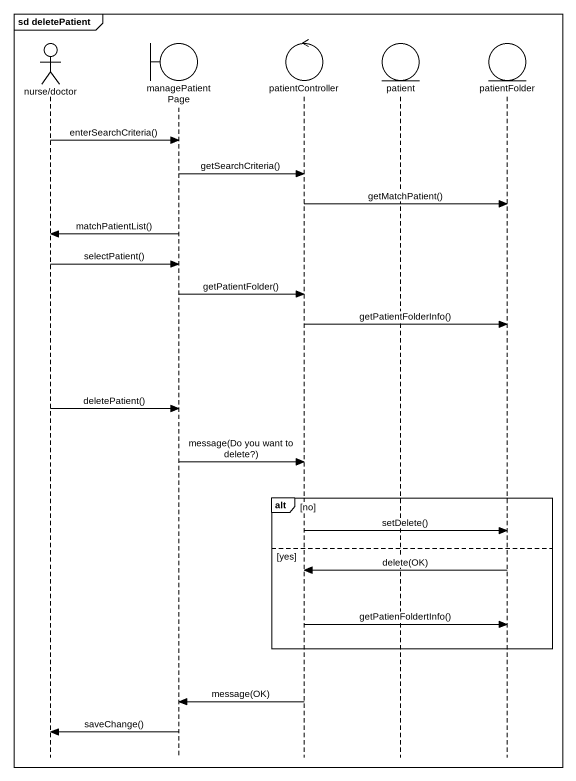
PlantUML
@startuml
mainframe sd deletePatient
hide footbox
actor "nurse/doctor" as nurse_doctor
boundary managePatientPage
control patientController
entity patient
entity patientFolder

nurse_doctor -> managePatientPage : enterSearchCriteria()
managePatientPage -> patientController : getSearchCriteria()
patientController -> patientFolder : getMatchPatient()
managePatientPage -> nurse_doctor : matchPatientList()
nurse_doctor -> managePatientPage : selectPatient()
managePatientPage -> patientController : getPatientFolder()
patientController -> patientFolder : getPatientFolderInfo()
nurse_doctor -> managePatientPage : deletePatient()
managePatientPage -> patientController : message(Do you want to delete?)
alt no
  patientController -> patientFolder : setDelete()
else yes
  patientFolder -> patientController : delete(OK)
  patientController -> patientFolder : getPatienFoldertInfo()
end
patientController -> managePatientPage : message(OK)
managePatientPage -> nurse_doctor : saveChange()
@enduml
